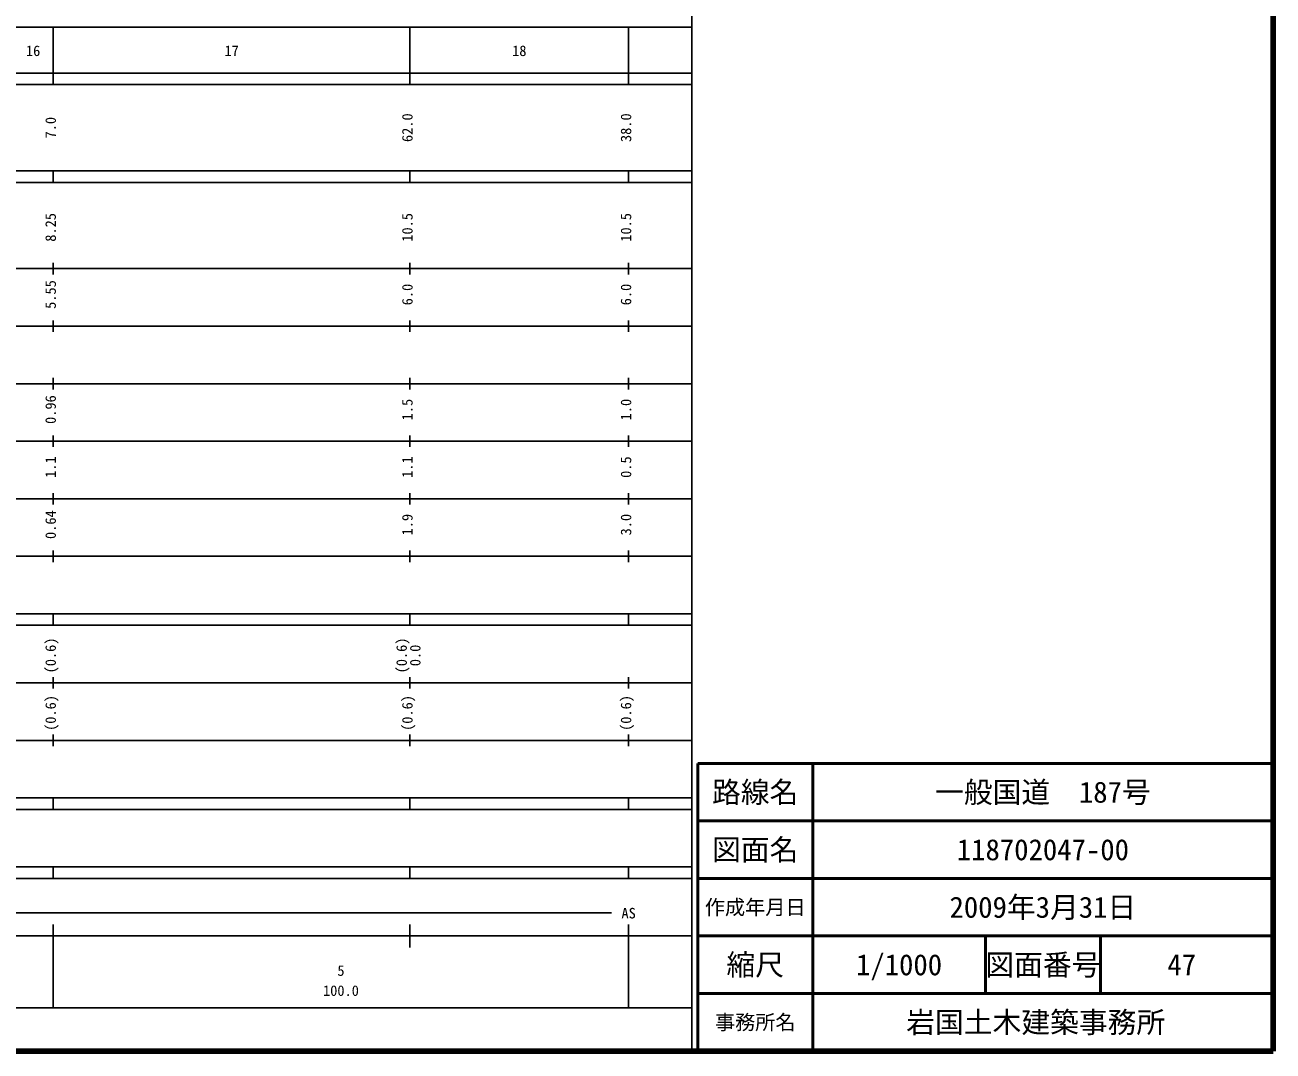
# Model space of a CAD drawing. Units: millimetres on the paper, enlarged 1000 times. Extents: x 40000 to 680000, y 20000 to 380000.
# Drawn here: x 463079 to 680000, y 20000 to 198357 of the extents above; entities that cross this region are included whole.
import ezdxf
from ezdxf.enums import TextEntityAlignment as Align

# ---------------------------------------------------------------- set-up
doc = ezdxf.new("R2010")
doc.units = ezdxf.units.MM
doc.header["$LTSCALE"] = 1000
for name, color, linetype, lineweight in [('M-TTL', 2, 'Continuous', 140), ('M-TTL-BAND', 7, 'Continuous', 25), ('M-TTL-FRAM', 2, 'Continuous', 50), ('M-TTL-LINE', 7, 'Continuous', 50)]:
    doc.layers.add(name, color=color, linetype=linetype, lineweight=lineweight)
doc.layers.add('M-TTL-TXT', color=7, linetype='Continuous')
doc.styles.add('ＭＳ ゴシック', font='')
doc.styles.get('ＭＳ ゴシック').set_extended_font_data('MS Gothic')

msp = doc.modelspace()

# ---------------------------------------------------------------- linework, layer by layer
at = {"layer": 'M-TTL'}
for p, q in [((680000, 20000), (680000, 380000)), ((40000, 20000), (680000, 20000))]:
    msp.add_line(p, q, dxfattribs=at)
at = {"layer": 'M-TTL-BAND'}
for p, q in [((579000, 20000), (579000, 370000)), ((68000, 198000), (579000, 198000)), ((468000, 188000), (468000, 198000)), ((530000, 188000), (530000, 198000)), ((568000, 188000), (568000, 198000)), ((40000, 190000), (579000, 190000)), ((40000, 188000), (579000, 188000)), ((40000, 173000), (579000, 173000)), ((468000, 171000), (468000, 173000)), ((530000, 171000), (530000, 173000)), ((568000, 171000), (568000, 173000)), ((40000, 171000), (579000, 171000)), ((468000, 155000), (468000, 157000)), ((530000, 155000), (530000, 157000)), ((568000, 155000), (568000, 157000)), ((40000, 156000), (579000, 156000)), ((46000, 146000), (579000, 146000)), ((468000, 145000), (468000, 147000)), ((530000, 145000), (530000, 147000)), ((568000, 145000), (568000, 147000)), ((468000, 135000), (468000, 137000)), ((530000, 135000), (530000, 137000)), ((568000, 135000), (568000, 137000)), ((52000, 136000), (579000, 136000)), ((46000, 126000), (579000, 126000)), ((468000, 125000), (468000, 127000)), ((530000, 125000), (530000, 127000)), ((568000, 125000), (568000, 127000)), ((52000, 116000), (579000, 116000)), ((468000, 115000), (468000, 117000)), ((530000, 115000), (530000, 117000)), ((568000, 115000), (568000, 117000)), ((468000, 105000), (468000, 107000)), ((530000, 105000), (530000, 107000)), ((568000, 105000), (568000, 107000)), ((46000, 106000), (579000, 106000)), ((40000, 96000), (579000, 96000)), ((468000, 94000), (468000, 96000)), ((530000, 94000), (530000, 96000)), ((568000, 94000), (568000, 96000)), ((40000, 94000), (579000, 94000)), ((468000, 83000), (468000, 85000)), ((530000, 83000), (530000, 85000)), ((568000, 83000), (568000, 85000)), ((49000, 84000), (579000, 84000)), ((40000, 74000), (579000, 74000)), ((468000, 73000), (468000, 75000)), ((530000, 73000), (530000, 75000)), ((568000, 73000), (568000, 75000)), ((40000, 64000), (579000, 64000)), ((468000, 62000), (468000, 64000)), ((530000, 62000), (530000, 64000)), ((568000, 62000), (568000, 64000)), ((40000, 62000), (579000, 62000)), ((40000, 52000), (579000, 52000)), ((40000, 50000), (579000, 50000)), ((468000, 50000), (468000, 52000)), ((530000, 50000), (530000, 52000)), ((568000, 50000), (568000, 52000)), ((71000, 44000), (565000, 44000)), ((468000, 27500), (468000, 42000)), ((530000, 38000), (530000, 42000)), ((568000, 27500), (568000, 42000)), ((40000, 40000), (579000, 40000)), ((68000, 27500), (579000, 27500))]:
    msp.add_line(p, q, dxfattribs=at)
at = {"layer": 'M-TTL-FRAM'}
for p, q in [((680000, 70000), (580000, 70000)), ((580000, 70000), (580000, 20000))]:
    msp.add_line(p, q, dxfattribs=at)
at = {"layer": 'M-TTL-LINE'}
for p, q in [((600000, 70000), (600000, 20000)), ((680000, 60000), (580000, 60000)), ((680000, 50000), (580000, 50000)), ((680000, 40000), (580000, 40000)), ((630000, 40000), (630000, 30000)), ((650000, 40000), (650000, 30000)), ((680000, 30000), (580000, 30000))]:
    msp.add_line(p, q, dxfattribs=at)

# ---------------------------------------------------------------- texts
at = {"layer": 'M-TTL-BAND', "style": 'ＭＳ ゴシック'}
for s, p in [('16', (464500, 192405)), ('17', (499000, 192405)), ('18', (549000, 192405)), ('AS', (568000, 42500)), ('5', (518000, 32523)), ('100.0', (518000, 29033))]:
    msp.add_text(s, height=1833, dxfattribs=at).set_placement(p, align=Align.BOTTOM_CENTER)
for s, p in [('7.0', (469000, 180500)), ('62.0', (531000, 180500)), ('38.0', (569000, 180500)), ('8.25', (469000, 163174)), ('10.5', (531000, 163174)), ('10.5', (569000, 163174)), ('5.55', (469000, 151500)), ('6.0', (531000, 151500)), ('6.0', (569000, 151500)), ('0.96', (469000, 131500)), ('1.5', (531000, 131500)), ('1.0', (569000, 131500)), ('1.1', (469000, 121500)), ('1.1', (531000, 121500)), ('0.5', (569000, 121500)), ('0.64', (469000, 111500)), ('1.9', (531000, 111500)), ('3.0', (569000, 111500)), ('(0.6)', (469000, 88764)), ('(0.6)', (530000, 88764)), ('0.0', (532370, 88764)), ('(0.6)', (469000, 78764)), ('(0.6)', (531000, 78764)), ('(0.6)', (569000, 78764))]:
    msp.add_text(s, height=1833, rotation=90, dxfattribs=at).set_placement(p, align=Align.BOTTOM_CENTER)
at = {"layer": 'M-TTL-TXT', "style": 'ＭＳ ゴシック'}
for s, height, p in [('路線名', 3666, (590000, 65000)), ('路線名', 3666, (590000, 65000)), ('一般国道\u3000187号', 3666, (640000, 65000)), ('図面名', 3666, (590000, 55000)), ('図面名', 3666, (590000, 55000)), ('118702047-00', 3666, (640000, 55000)), ('作成年月日', 2566, (590000, 45000)), ('作成年月日', 2566, (590000, 45000)), ('2009年3月31日', 3666, (640000, 45000)), ('縮尺', 3666, (590000, 35000)), ('縮尺', 3666, (590000, 35000)), ('1/1000', 3666, (615000, 35000)), ('図面番号', 3666, (640000, 35000)), ('図面番号', 3666, (640000, 35000)), ('47', 3666, (664125, 35000)), ('事務所名', 2566, (590000, 25000)), ('事務所名', 2566, (590000, 25000)), ('岩国土木建築事務所 ', 3666, (640000, 25000))]:
    msp.add_text(s, height=height, dxfattribs=at).set_placement(p, align=Align.MIDDLE_CENTER)

doc.saveas('drawing.dxf')
